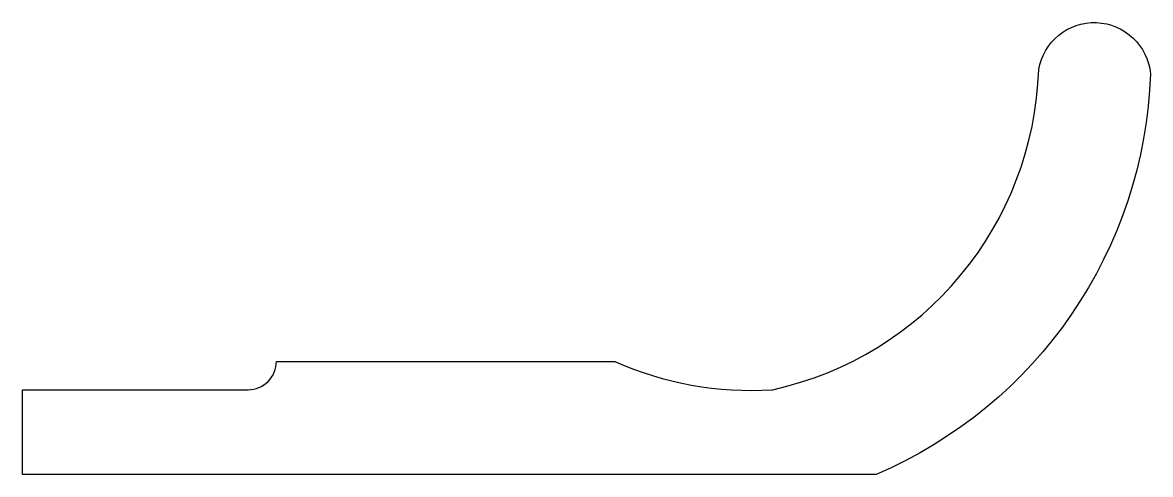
# Model space of a CAD drawing. Extents: x 256.8 to 276.8, y 264.4 to 272.4.
import ezdxf

# ---------------------------------------------------------------- set-up
doc = ezdxf.new("R2010")
doc.units = 0
doc.layers.add('ANA', color=220, linetype='CONTINUOUS')

msp = doc.modelspace()

# ---------------------------------------------------------------- linework, layer by layer
at = {"layer": 'ANA'}
msp.add_lwpolyline([(261.286, 266.407), (267.286, 266.407, 0.120973), (270.068, 265.907), (270.085, 265.907, 0.343469), (274.8, 271.576, -0.875879), (276.781, 271.501, -0.291657), (271.918, 264.407), (256.786, 264.407), (256.786, 265.907), (260.786, 265.907, 0.414214)], format="xyb", close=True, dxfattribs=at)

doc.saveas('drawing.dxf')
